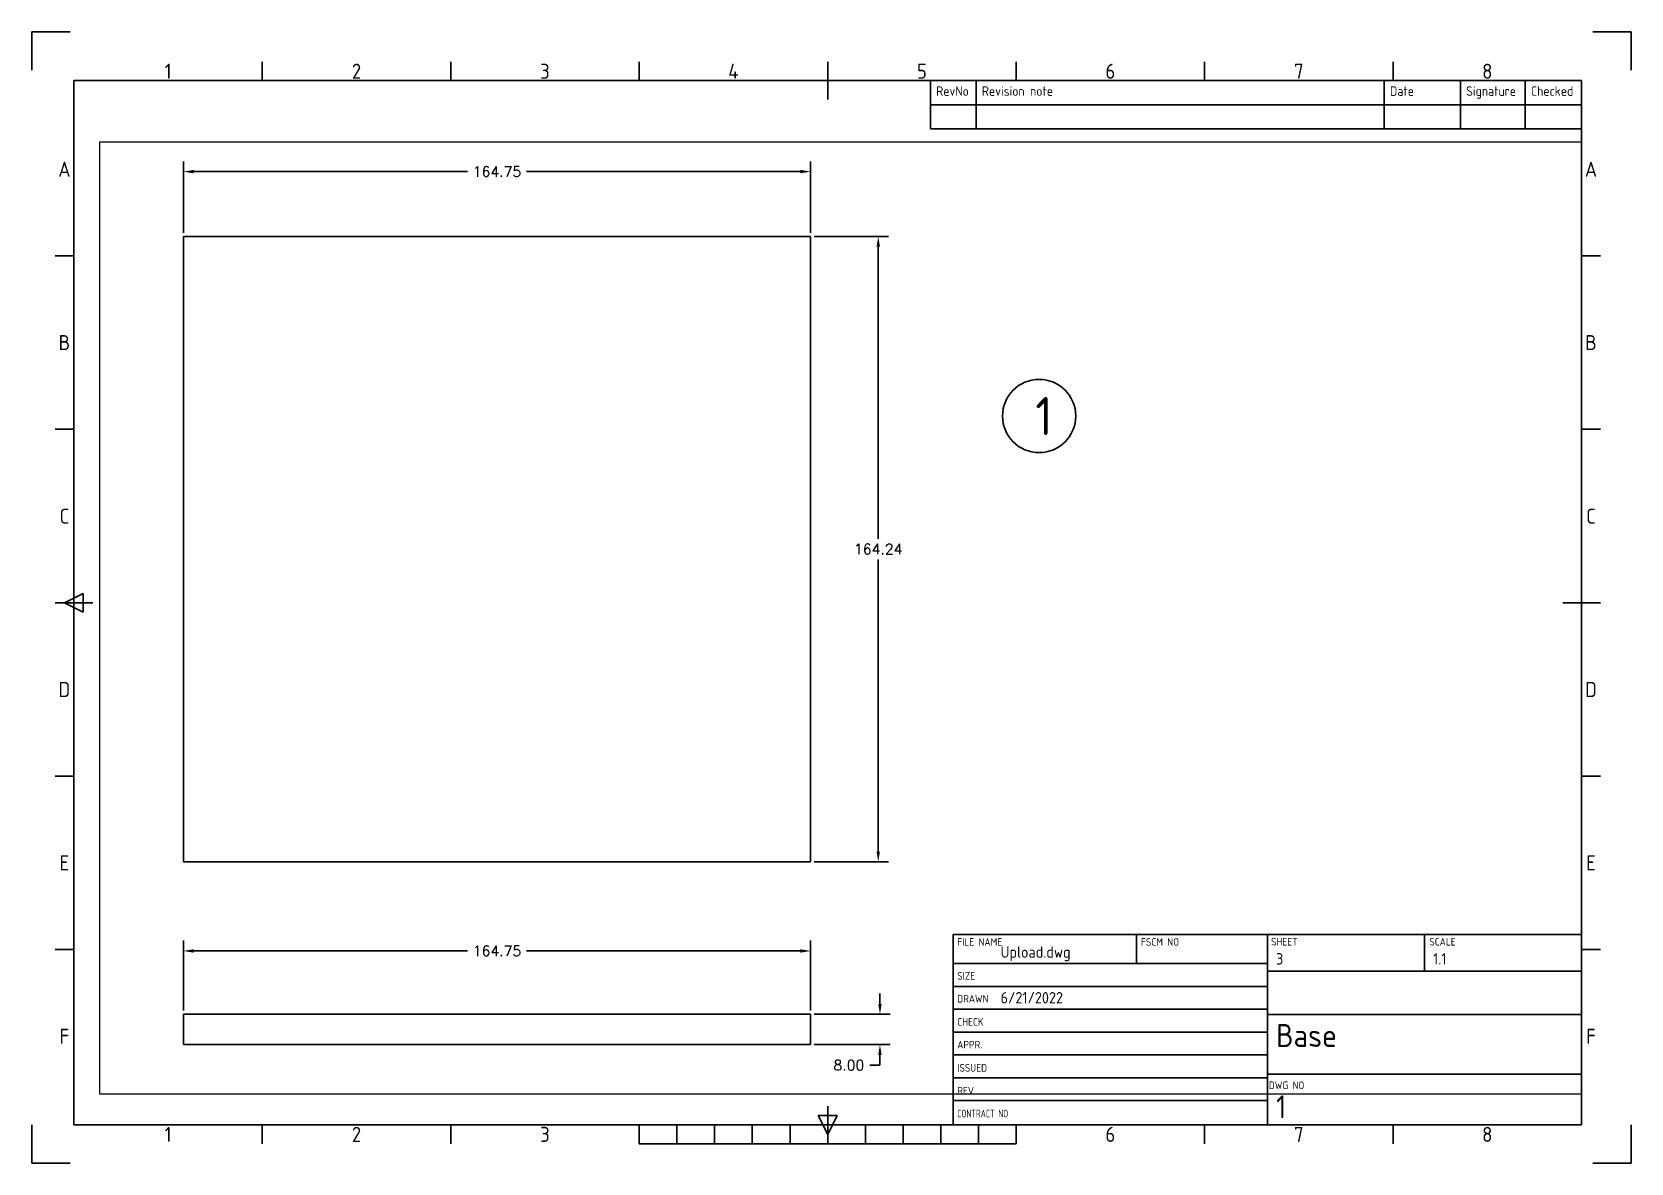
# Paper-space layout 'Base' of a CAD drawing. Header units: millimetres. Extents: x 0 to 420, y 0 to 297.
# The model-space entities are those that its viewports show. They can reach past a viewport. Long polylines and large blocks are cut down to what shows.
import ezdxf
from ezdxf.enums import TextEntityAlignment as Align

# ---------------------------------------------------------------- set-up
doc = ezdxf.new("R2010")
doc.units = ezdxf.units.MM
for name, color, linetype in [('Dim', 1, 'Continuous'), ('Layer1', 5, 'Continuous'), ('Title Block', 7, 'Continuous'), ('Viewport', 40, 'Continuous'), ('Wood', 7, 'Continuous')]:
    doc.layers.add(name, color=color, linetype=linetype)
doc.styles.add('ACISOTS', font='isocp.shx', dxfattribs={"height": 1})
doc.styles.add('ISO Proportional', font='isocp.shx')
doc.styles.get("Standard").update_dxf_attribs({"font": 'simplex.shx'})
doc.dimstyles.new('Copy of Standard', dxfattribs={"dimscale": 15, "dimtxt": 0.18, "dimasz": 0.18, "dimexe": 0.18, "dimexo": 0.0625, "dimgap": 0.09, "dimtad": 0, "dimtih": 1, "dimtoh": 1, "dimzin": 0, "dimdsep": 46, "dimtxsty": 'Standard', "dimcen": 0.09, "dimadec": 0, "dimazin": 0, "dimtfac": 1, "dimtofl": 0, "dimtmove": 0, "dimatfit": 2, "dimfxl": 1, "dimtolj": 1, "dimtzin": 0, "dimarcsym": 0})

# ---------------------------------------------------------------- blocks, each defined once
blk = doc.blocks.new('*T3')
at = {"layer": 'Title Block', "color": 0, "lineweight": -2}
for p, q in [((0, 0), (12, 0)), ((0, 0), (0, -6.33)), ((12, 0), (119.19, 0)), ((12, 0), (12, -6.33)), ((119.19, 0), (139.19, 0)), ((119.19, 0), (119.19, -6.33)), ((139.19, 0), (156.21, 0)), ((139.19, 0), (139.19, -6.33)), ((156.21, 0), (171, 0)), ((156.21, 0), (156.21, -6.33)), ((171, 0), (171, -6.33)), ((0, -6.33), (12, -6.33)), ((0, -6.33), (0, -12.67)), ((12, -6.33), (119.19, -6.33)), ((12, -6.33), (12, -12.67)), ((119.19, -6.33), (139.19, -6.33)), ((119.19, -6.33), (119.19, -12.67)), ((139.19, -6.33), (156.21, -6.33)), ((139.19, -6.33), (139.19, -12.67)), ((156.21, -6.33), (171, -6.33)), ((156.21, -6.33), (156.21, -12.67)), ((171, -6.33), (171, -12.67)), ((0, -12.67), (12, -12.67)), ((12, -12.67), (119.19, -12.67)), ((119.19, -12.67), (139.19, -12.67)), ((139.19, -12.67), (156.21, -12.67)), ((156.21, -12.67), (171, -12.67))]:
    blk.add_line(p, q, dxfattribs=at)
at = {"layer": 'Title Block', "color": 0, "char_height": 2.5, "attachment_point": 1, "style": 'ISO Proportional'}
for s, insert, width in [('RevNo', (1.5, -1.5), 9), ('Revision note', (13.5, -1.5), 104.1871), ('Date', (120.69, -1.5), 17), ('Signature', (140.69, -1.5), 14.0204), ('Checked', (157.71, -1.5), 11.7925)]:
    blk.add_mtext(s, dxfattribs=dict(at, insert=insert, width=width))
blk = doc.blocks.new('Title Block')
at = {"layer": 'Title Block'}
for p, q in [((0, 297), (0, 287)), ((10, 297), (0, 297)), ((420, 297), (410, 297)), ((420, 287), (420, 297)), ((60.5, 284.23), (60.5, 289.18)), ((110, 284.23), (110, 289.18)), ((159.5, 284.23), (159.5, 289.18)), ((209, 279.28), (209, 289.18)), ((258.5, 284.23), (258.5, 289.18)), ((308, 284.23), (308, 289.18)), ((357.5, 284.23), (357.5, 289.18)), ((407, 284.23), (11, 284.23)), ((11, 284.23), (11, 10)), ((407, 10), (407, 284.23)), ((11, 238.19), (6.05, 238.19)), ((411.95, 238.19), (407, 238.19)), ((11, 192.66), (6.05, 192.66)), ((411.95, 192.66), (407, 192.66)), ((6.05, 147.12), (15.95, 147.12)), ((8.52, 147.12), (13.47, 149.59)), ((13.47, 144.64), (8.52, 147.12)), ((13.47, 149.59), (13.47, 144.64)), ((402.05, 147.12), (411.95, 147.12)), ((11, 101.58), (6.05, 101.58)), ((411.95, 101.58), (407, 101.58)), ((407, 60), (242, 60)), ((242, 10), (242, 60)), ((290.14, 60), (290.14, 52.38)), ((324.5, 10), (324.5, 60)), ((365.75, 50.35), (365.75, 60)), ((407, 10), (407, 60)), ((11, 56.03), (6.05, 56.03)), ((411.95, 56.03), (407, 56.03)), ((242, 52.38), (324.5, 52.38)), ((242, 46.38), (324.5, 46.38)), ((407, 50.35), (324.5, 50.35)), ((242, 40.38), (324.5, 40.38)), ((324.5, 39.01), (407, 39.01)), ((242, 34.38), (324.5, 34.38)), ((242, 28.38), (324.5, 28.38)), ((242, 22.38), (324.5, 22.38)), ((324.5, 23.29), (407, 23.29)), ((209, 10), (209, 14.95)), ((242, 16.38), (324.5, 16.38)), ((0, 0), (0, 10)), ((11, 10), (407, 10)), ((60.5, 5.05), (60.5, 10)), ((110, 5.05), (110, 10)), ((159.5, 5.05), (159.5, 10)), ((169.4, 5.05), (169.4, 10)), ((179.3, 5.05), (179.3, 10)), ((189.2, 5.05), (189.2, 10)), ((199.1, 5.05), (199.1, 10)), ((206.53, 12.47), (211.47, 12.47)), ((209, 7.52), (206.53, 12.47)), ((211.47, 12.47), (209, 7.52)), ((209, 10), (209, 5.05)), ((218.9, 5.05), (218.9, 10)), ((228.8, 5.05), (228.8, 10)), ((238.7, 5.05), (238.7, 10)), ((407, 10), (242, 10)), ((248.6, 5.05), (248.6, 10)), ((258.5, 5.05), (258.5, 10)), ((308, 5.05), (308, 10)), ((357.5, 5.05), (357.5, 10)), ((420, 0), (420, 10)), ((159.5, 5.05), (258.5, 5.05)), ((0, 0), (10, 0)), ((420, 0), (410, 0))]:
    blk.add_line(p, q, dxfattribs=at)
blk.add_blockref('*T3', (236, 284.23))
at = {"layer": 'Title Block', "style": 'ISO Proportional'}
for s, p in [('1', (35.75, 286.7)), ('2', (85.25, 286.7)), ('3', (134.75, 286.7)), ('4', (184.25, 286.7)), ('5', (233.75, 286.7)), ('6', (283.25, 286.7)), ('7', (332.75, 286.7)), ('8', (382.25, 286.7)), ('A', (8.52, 260.96)), ('A', (409.48, 260.96)), ('B', (8.52, 215.43)), ('B', (409.48, 215.43)), ('C', (8.52, 169.88)), ('C', (409.48, 169.88)), ('D', (8.52, 124.34)), ('D', (409.48, 124.34)), ('E', (8.52, 78.8)), ('E', (409.48, 78.8)), ('F', (8.52, 33.27)), ('F', (409.48, 33.27)), ('1', (35.75, 7.52)), ('2', (85.25, 7.52)), ('3', (134.75, 7.52)), ('6', (283.25, 7.52)), ('7', (332.75, 7.52)), ('8', (382.25, 7.52))]:
    blk.add_text(s, height=3.96, dxfattribs=at).set_placement(p, align=Align.MIDDLE)
at = {"layer": 'Title Block', "lineweight": 25, "style": 'ACISOTS'}
for s, p in [('FILE NAME', (243.03, 57.04)), ('FSCM NO', (291.3, 57.04)), ('SHEET', (325.45, 57.11)), ('SCALE', (367.03, 57.11)), ('SIZE', (243.03, 48.14)), ('DRAWN', (243.03, 42.14)), ('CHECK', (243.03, 36.05)), ('APPR.', (243.03, 30.08)), ('ISSUED', (243.03, 23.99)), ('REV', (243.03, 17.99))]:
    blk.add_text(s, height=2, dxfattribs=at).set_placement(p)
at = {"layer": 'Title Block', "lineweight": 25, "style": 'ACISOTS', "width": 0.683519}
blk.add_text('CONTRACT NO', height=2, dxfattribs=at).set_placement((243.03, 11.99))
at = {"layer": 'Title Block', "insert": (324.88, 21.41), "char_height": 2, "width": 8.8, "attachment_point": 1, "style": 'ACISOTS'}
blk.add_mtext('DWG NO', dxfattribs=at)
at = {"layer": 'Title Block', "lineweight": 35, "style": 'ACISOTS'}
for tag, p, height in [('FILE_NAME', (254.41, 53.9), 3), ('FSCM_NO', (293.68, 53.04), 3), ('SHEET', (326.77, 52.11), 3), ('SCALE', (368.02, 52.11), 3), ('SIZE', (254.7, 48.23), 3), ('DESIGN_ACTIVITY', (328.79, 43.14), 3.5), ('CHECK_DATE', (254.41, 41.9), 3), ('CHECK_DATE', (254.7, 36.14), 3), ('CHECKED_BY', (277.96, 36.14), 3), ('SHEETNAME', (326.77, 30.48), 6), ('APPROVAL_DATE', (254.7, 30.17), 3), ('APPROVED_BY', (277.96, 30.17), 3), ('ISSUE_DATE', (254.7, 24.08), 3), ('ISSUED_BY', (277.96, 24.08), 3), ('DRAWING_SUBTITLE', (328.79, 25.44), 3), ('REVISION', (254.7, 18.08), 3), ('SHEETNUMBER-NAME', (326.77, 11.76), 6), ('CONTRACT_NO', (254.7, 12.08), 3.5)]:
    blk.add_attdef(tag, p, '', height=height, dxfattribs=at)
blk = doc.blocks.new('*D44')
at = {"layer": 'Defpoints', "color": 0, "transparency": 16777216}
for p in [(294.21, 723.14), (294.21, 558.9), (311.97, 558.9)]:
    blk.add_point(p, dxfattribs=at)
at = {"layer": 'Dim', "color": 0, "lineweight": -2, "transparency": 16777216}
for p, q in [((295.15, 723.14), (314.67, 723.14)), ((311.97, 720.44), (311.97, 643.72)), ((311.97, 561.6), (311.97, 638.32)), ((295.15, 558.9), (314.67, 558.9))]:
    blk.add_line(p, q, dxfattribs=at)
at = {"layer": 'Dim', "color": 0, "transparency": 16777216}
for points in [[(311.52, 720.44), (312.42, 720.44), (311.97, 723.14)], [(311.52, 561.6), (312.42, 561.6), (311.97, 558.9)]]:
    blk.add_solid(points, dxfattribs=at)
at = {"layer": 'Dim', "color": 0, "transparency": 16777216, "insert": (311.97, 641.02), "char_height": 2.7, "attachment_point": 5}
blk.add_mtext('\\A1;164.24', dxfattribs=at)
blk = doc.blocks.new('*D45')
at = {"layer": 'Defpoints', "color": 0, "transparency": 16777216}
for p in [(294.21, 740.14), (129.46, 723.14), (294.21, 723.14)]:
    blk.add_point(p, dxfattribs=at)
at = {"layer": 'Dim', "color": 0, "lineweight": -2, "transparency": 16777216}
for p, q in [((129.46, 724.08), (129.46, 742.84)), ((132.16, 740.14), (204.06, 740.14)), ((291.51, 740.14), (219.62, 740.14)), ((294.21, 724.08), (294.21, 742.84))]:
    blk.add_line(p, q, dxfattribs=at)
at = {"layer": 'Dim', "color": 0, "transparency": 16777216}
for points in [[(132.16, 740.59), (132.16, 739.69), (129.46, 740.14)], [(291.51, 740.59), (291.51, 739.69), (294.21, 740.14)]]:
    blk.add_solid(points, dxfattribs=at)
at = {"layer": 'Dim', "color": 0, "transparency": 16777216, "insert": (211.84, 740.14), "char_height": 2.7, "attachment_point": 5}
blk.add_mtext('\\A1;164.75', dxfattribs=at)
blk = doc.blocks.new('*D46')
at = {"layer": 'Defpoints', "color": 0, "transparency": 16777216}
for p in [(294.21, 518.9), (294.21, 510.9), (312.42, 510.9)]:
    blk.add_point(p, dxfattribs=at)
at = {"layer": 'Dim', "color": 0, "lineweight": -2, "transparency": 16777216}
for p, q in [((312.42, 521.6), (312.42, 524.3)), ((295.15, 518.9), (315.12, 518.9)), ((295.15, 510.9), (315.12, 510.9)), ((312.42, 508.2), (312.42, 505.5)), ((312.42, 505.5), (309.72, 505.5))]:
    blk.add_line(p, q, dxfattribs=at)
at = {"layer": 'Dim', "color": 0, "transparency": 16777216}
for points in [[(311.97, 521.6), (312.87, 521.6), (312.42, 518.9)], [(311.97, 508.2), (312.87, 508.2), (312.42, 510.9)]]:
    blk.add_solid(points, dxfattribs=at)
at = {"layer": 'Dim', "color": 0, "transparency": 16777216, "insert": (304.26, 505.5), "char_height": 2.7, "attachment_point": 5}
blk.add_mtext('\\A1;8.00', dxfattribs=at)
blk = doc.blocks.new('*D47')
at = {"layer": 'Defpoints', "color": 0, "transparency": 16777216}
for p in [(294.21, 535.5), (129.46, 518.9), (294.21, 518.9)]:
    blk.add_point(p, dxfattribs=at)
at = {"layer": 'Dim', "color": 0, "lineweight": -2, "transparency": 16777216}
for p, q in [((129.46, 519.84), (129.46, 538.2)), ((294.21, 519.84), (294.21, 538.2)), ((132.16, 535.5), (204.06, 535.5)), ((291.51, 535.5), (219.62, 535.5))]:
    blk.add_line(p, q, dxfattribs=at)
at = {"layer": 'Dim', "color": 0, "transparency": 16777216}
for points in [[(132.16, 535.95), (132.16, 535.05), (129.46, 535.5)], [(291.51, 535.95), (291.51, 535.05), (294.21, 535.5)]]:
    blk.add_solid(points, dxfattribs=at)
at = {"layer": 'Dim', "color": 0, "transparency": 16777216, "insert": (211.84, 535.5), "char_height": 2.7, "attachment_point": 5}
blk.add_mtext('\\A1;164.75', dxfattribs=at)

msp = doc.modelspace()

# ---------------------------------------------------------------- linework, layer by layer
at = {"layer": 'Layer1'}
msp.add_circle((354.227, 675.965), 9.618, dxfattribs=at)
at = {"layer": 'Wood'}
for p, q in [((294.212, 723.144), (129.462, 723.144)), ((129.462, 723.144), (129.462, 558.902)), ((294.212, 558.902), (294.212, 723.144)), ((129.462, 558.902), (294.212, 558.902)), ((129.462, 518.902), (294.212, 518.902)), ((129.462, 510.902), (129.462, 518.902)), ((294.212, 518.902), (294.212, 510.902)), ((129.462, 510.902), (294.212, 510.902))]:
    msp.add_line(p, q, dxfattribs=at)

# ---------------------------------------------------------------- texts
at = {"layer": 'Layer1', "insert": (353.227, 680.965), "char_height": 10, "attachment_point": 1, "style": 'ISO Proportional'}
msp.add_mtext_dynamic_manual_height_columns('1', width=25.64739, gutter_width=12.5, heights=[0], dxfattribs=at)

# ---------------------------------------------------------------- dimensions: what is measured, and where the dimension line sits
at = {"layer": 'Dim'}
for base, p1, p2, picture, middle in [((294.212, 740.145), (129.462, 723.144), (294.212, 723.144), '*D45', (211.837, 740.145)), ((294.212, 535.497), (129.462, 518.902), (294.212, 518.902), '*D47', (211.837, 535.497))]:
    dim = msp.add_linear_dim(base=base, p1=p1, p2=p2, dimstyle='Copy of Standard', dxfattribs=at)
    dim.commit()
    dim.dimension.update_dxf_attribs({"geometry": picture, "text_midpoint": middle})
for base, p1, p2, picture, middle in [((311.97, 558.902), (294.212, 723.144), (294.212, 558.902), '*D44', (311.97, 641.023)), ((312.42, 510.902), (294.212, 518.902), (294.212, 510.902), '*D46', (304.256, 505.502))]:
    dim = msp.add_linear_dim(base=base, p1=p1, p2=p2, angle=90, dimstyle='Copy of Standard', dxfattribs=at)
    dim.commit()
    dim.dimension.update_dxf_attribs({"geometry": picture, "text_midpoint": middle})

psp = doc.layouts.new('Base')

# ---------------------------------------------------------------- block references
ref = psp.add_blockref('Title Block', (0, 0))
ref.add_attrib('SHEETNAME', 'Base', (326.77, 30.48), dxfattribs={"layer": 'Title Block', "lineweight": 35, "height": 6, "style": 'ACISOTS'})
ref.add_attrib('SHEETNUMBER-NAME', '1', (326.77, 11.76), dxfattribs={"layer": 'Title Block', "lineweight": 35, "height": 6, "style": 'ACISOTS'})
ref.add_attrib('SCALE', '1.1', (368.02, 52.11), dxfattribs={"layer": 'Title Block', "lineweight": 35, "height": 3, "style": 'ACISOTS'})
ref.add_attrib('SHEET', '3', (326.77, 52.11), dxfattribs={"layer": 'Title Block', "lineweight": 35, "height": 3, "style": 'ACISOTS'})
ref.add_attrib('FILE_NAME', 'Upload.dwg', (254.41, 53.9), dxfattribs={"layer": 'Title Block', "lineweight": 35, "height": 3, "style": 'ACISOTS'})
ref.add_attrib('CHECK_DATE', '6/21/2022', (254.41, 41.9), dxfattribs={"layer": 'Title Block', "lineweight": 35, "height": 3, "style": 'ACISOTS'})

# ---------------------------------------------------------------- viewports
at = {"layer": 'Viewport'}
psp.add_viewport(center=(212.35, 143.09), size=(389.31, 249.914), view_center_point=(302.042, 622.899), view_height=249.91402, dxfattribs=at)

doc.saveas('drawing.dxf')
